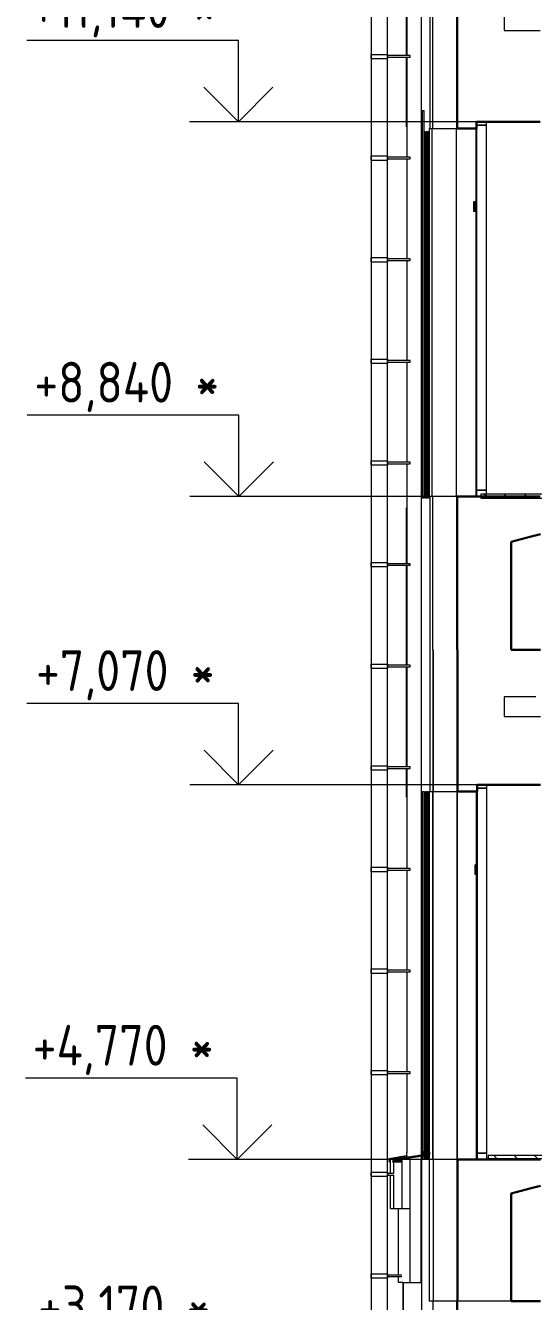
# Model space of a CAD drawing. Header units: millimetres. Extents: x -3929 to 624051, y 52832 to 514950.
# Drawn here: x 547410 to 550528, y 116645 to 124477 of the extents above; entities that cross this region are included whole.
import ezdxf

# ---------------------------------------------------------------- set-up
doc = ezdxf.new("R2010")
doc.units = ezdxf.units.MM
for name, color, linetype, lineweight in [('_ Окна', 7, 'Continuous', 9), ('Аннотация', 7, 'Continuous', 18), ('Обобщенные модели', 7, 'Continuous', 18), ('Ограждение', 7, 'Continuous', 9), ('Окна', 7, 'Continuous', 9), ('Отметки', 7, 'Continuous', 9), ('Перекрытие', 7, 'Continuous', 18), ('Стены внутренние', 7, 'Continuous', 18), ('Стены наружные', 7, 'Continuous', 18), ('Стены несущие', 7, 'Continuous', 30), ('Стены отделка', 7, 'Continuous', 30), ('Стены штриховка', 7, 'Continuous', 9), ('ШТРИХОВКА', 252, 'Continuous', 15)]:
    doc.layers.add(name, color=color, linetype=linetype, lineweight=lineweight)
doc.layers.add('Линии', color=7, linetype='Continuous', lineweight=9, true_color=0x00a600)
doc.styles.add('GOST Common_1', font='GOST_Common.ttf', dxfattribs={"width": 0.9, "height": 250})
pattern_1 = [(0, (580790.93, 121145.93), (0, 124.95), []), (315, (580790.93, 121145.93), (124.95, 0), [176.706, -176.706]), (45, (580790.93, 121145.93), (124.95, 0), [176.706, -176.706])]

# ---------------------------------------------------------------- blocks, each defined once
blk = doc.blocks.new('окно трехпол с фрамугой - 1800 и 1820х2300_h___нов_ ок15-2116718-Разрез 1-1')
at = {"layer": 'Окна', "true_color": 0x383e42}
h = blk.add_hatch(color=250, dxfattribs=at)
h.paths.add_polyline_path([(-6666.7, 4810), (-6667.4, 7030), (-6668.9, 7030), (-6668.7, 6990), (-6666.9, 6990), (-6666.9, 5340), (-6668.7, 5340), (-6668.9, 4810)])
h.paths.add_polyline_path([(-6668.7, 4870), (-6668.7, 5280), (-6666.9, 5280), (-6666.9, 4870)])
h = blk.add_hatch(color=250, dxfattribs=at)
h.paths.add_polyline_path([(-6668.7, 4870), (-6666.9, 4870), (-6666.9, 5280), (-6668.7, 5280), (-6668.7, 5055.6)])
h.paths.add_polyline_path([(-6668.7, 5340), (-6666.9, 5340), (-6666.9, 6520), (-6668.7, 6520), (-6668.7, 5342.1)])
h.paths.add_polyline_path([(-6668.7, 6580), (-6666.9, 6580), (-6666.9, 6990), (-6668.7, 6990), (-6668.7, 6583.6)])
blk.add_hatch(color=250, dxfattribs=at).paths.add_polyline_path([(-6668.9, 4770), (-6666.7, 4770), (-6666.7, 4810), (-6668.9, 4810), (-6668.9, 4807.4)])
at = {"layer": '_ Окна'}
for p, q in [((-6606.7, 7070), (-6666.7, 7070)), ((-6666.7, 7070), (-6666.7, 7050)), ((-6666.7, 7050), (-6606.7, 7050)), ((-6606.7, 7050), (-6606.7, 7070)), ((-6606.7, 4810), (-6666.7, 4810)), ((-6666.7, 4810), (-6666.7, 4770)), ((-6606.7, 4770), (-6606.7, 4810)), ((-6666.7, 4770), (-6606.7, 4770))]:
    blk.add_line(p, q, dxfattribs=at)
at = {"layer": '_ Окна', "lineweight": 18}
for p, q in [((-6606.7, 7050), (-6666.7, 7050)), ((-6666.7, 7050), (-6666.7, 4810)), ((-6606.7, 4810), (-6606.7, 7050)), ((-6666.7, 4810), (-6606.7, 4810))]:
    blk.add_line(p, q, dxfattribs=at)
at = {"layer": 'Окна'}
for p, q in [((-6666.9, 6990), (-6668.7, 6990)), ((-6668.7, 6990), (-6668.7, 6580)), ((-6666.9, 5340), (-6666.9, 6990)), ((-6668.7, 6520), (-6668.7, 5340)), ((-6666.9, 5340), (-6668.7, 5340)), ((-6666.9, 5280), (-6668.7, 5280)), ((-6668.7, 5280), (-6668.7, 4870)), ((-6666.9, 4870), (-6666.9, 5280)), ((-6668.7, 4870), (-6666.9, 4870)), ((-6666.7, 4810), (-6669.1, 4810)), ((-6666.7, 4810), (-6669.1, 4810))]:
    blk.add_line(p, q, dxfattribs=at)
blk = doc.blocks.new('окно трехпол с фрамугой - 1800 и 1820х2300_h___нов_ ок15-2116854-Разрез 1-1')
at = {"layer": 'Окна', "true_color": 0x383e42}
h = blk.add_hatch(color=250, dxfattribs=at)
h.paths.add_polyline_path([(-6671.9, 8880), (-6669.2, 8880), (-6670, 11100), (-6671.9, 11100), (-6671.6, 11060), (-6669.4, 11060), (-6669.4, 9410), (-6671.6, 9410), (-6671.9, 8890)])
h.paths.add_polyline_path([(-6671.6, 8940), (-6671.6, 9350), (-6669.4, 9350), (-6669.4, 8940)])
h = blk.add_hatch(color=250, dxfattribs=at)
h.paths.add_polyline_path([(-6671.6, 8940), (-6669.4, 8940), (-6669.4, 9350), (-6671.6, 9350), (-6671.6, 9066.6)])
h.paths.add_polyline_path([(-6671.6, 9410), (-6669.4, 9410), (-6669.4, 10590), (-6671.6, 10590), (-6671.6, 9448.6)])
h.paths.add_polyline_path([(-6671.6, 10650), (-6669.4, 10650), (-6669.4, 11060), (-6671.6, 11060), (-6671.6, 10785.6)])
blk.add_hatch(color=250, dxfattribs=at).paths.add_polyline_path([(-6671.9, 8840), (-6669.2, 8840), (-6669.2, 8880), (-6671.9, 8879.1), (-6671.9, 8875.6)])
at = {"layer": '_ Окна'}
for p, q in [((-6609.2, 11140), (-6669.2, 11140)), ((-6669.2, 11140), (-6669.2, 11120)), ((-6609.2, 11120), (-6609.2, 11140)), ((-6669.2, 11120), (-6609.2, 11120)), ((-6609.2, 8880), (-6669.2, 8880)), ((-6669.2, 8880), (-6669.2, 8840)), ((-6609.2, 8840), (-6609.2, 8880)), ((-6669.2, 8840), (-6609.2, 8840))]:
    blk.add_line(p, q, dxfattribs=at)
at = {"layer": '_ Окна', "lineweight": 18}
for p, q in [((-6609.2, 11120), (-6669.2, 11120)), ((-6669.2, 11120), (-6669.2, 8880)), ((-6609.2, 8880), (-6609.2, 11120)), ((-6669.2, 8880), (-6609.2, 8880))]:
    blk.add_line(p, q, dxfattribs=at)
at = {"layer": 'Окна'}
for p, q in [((-6669.4, 11060), (-6671.6, 11060)), ((-6671.6, 11060), (-6671.6, 10650)), ((-6669.4, 9410), (-6669.4, 11060)), ((-6671.6, 10590), (-6671.6, 9410)), ((-6669.4, 9410), (-6671.6, 9410)), ((-6669.4, 9350), (-6671.6, 9350)), ((-6671.6, 9350), (-6671.6, 8940)), ((-6669.4, 8940), (-6669.4, 9350)), ((-6671.6, 8940), (-6669.4, 8940)), ((-6669.2, 8880), (-6672, 8880)), ((-6669.2, 8880), (-6672, 8880))]:
    blk.add_line(p, q, dxfattribs=at)
blk = doc.blocks.new('Окна 130 - Окна 112-2566528-Разрез 1-1')
at = {"layer": 'Окна', "true_color": 0x383e42}
blk.add_hatch(color=250, dxfattribs=at).paths.add_polyline_path([(-6668.7, 6520), (-6666.9, 6520), (-6666.9, 6580), (-6677.3, 6580), (-6677.3, 6520)])
at = {"layer": 'Окна'}
for p, q in [((-6677.3, 6520), (-6677.3, 6580)), ((-6666.7, 6580), (-6677.3, 6580)), ((-6666.7, 6520), (-6677.3, 6520))]:
    blk.add_line(p, q, dxfattribs=at)
blk = doc.blocks.new('Окна 131 - Окна 112-2566557-Разрез 1-1')
at = {"layer": 'Окна', "true_color": 0x383e42}
blk.add_hatch(color=250, dxfattribs=at).paths.add_polyline_path([(-6686.1, 10590), (-6669.4, 10590), (-6669.4, 10650), (-6686.1, 10650), (-6686.1, 10594.6)])
at = {"layer": 'Окна'}
for p, q in [((-6686.1, 10590), (-6686.1, 10650)), ((-6669.2, 10650), (-6686.1, 10650)), ((-6669.2, 10590), (-6686.1, 10590))]:
    blk.add_line(p, q, dxfattribs=at)
blk = doc.blocks.new('Водосток - Тип 1 _карниз больше 490мм_-5161094-Разрез 1-1')
at = {"layer": 'Обобщенные модели'}
for p, q in [((-7316.5, 15284.8), (-7316.5, 313.3)), ((-7216.5, 313.3), (-7216.5, 15284.8)), ((-7318.5, 11554.4), (-7318.5, 11529.4)), ((-7318.5, 11554.4), (-7214.5, 11554.4)), ((-7318.5, 11529.4), (-7214.5, 11529.4)), ((-7076.5, 11546.9), (-7216.5, 11546.9)), ((-7216.5, 11536.9), (-7076.5, 11536.9)), ((-7214.5, 11529.4), (-7214.5, 11554.4)), ((-7318.5, 10930.6), (-7318.5, 10905.6)), ((-7318.5, 10930.6), (-7214.5, 10930.6)), ((-7318.5, 10905.6), (-7214.5, 10905.6)), ((-7076.5, 10923.1), (-7216.5, 10923.1)), ((-7216.5, 10913.1), (-7076.5, 10913.1)), ((-7214.5, 10905.6), (-7214.5, 10930.6)), ((-7318.5, 10306.8), (-7318.5, 10281.8)), ((-7318.5, 10306.8), (-7214.5, 10306.8)), ((-7318.5, 10281.8), (-7214.5, 10281.8)), ((-7076.5, 10299.3), (-7216.5, 10299.3)), ((-7216.5, 10289.3), (-7076.5, 10289.3)), ((-7214.5, 10281.8), (-7214.5, 10306.8)), ((-7318.5, 9682.9), (-7318.5, 9657.9)), ((-7318.5, 9682.9), (-7214.5, 9682.9)), ((-7318.5, 9657.9), (-7214.5, 9657.9)), ((-7076.5, 9675.4), (-7216.5, 9675.4)), ((-7216.5, 9665.4), (-7076.5, 9665.4)), ((-7214.5, 9657.9), (-7214.5, 9682.9)), ((-7318.5, 9059.1), (-7318.5, 9034.1)), ((-7318.5, 9059.1), (-7214.5, 9059.1)), ((-7318.5, 9034.1), (-7214.5, 9034.1)), ((-7076.5, 9051.6), (-7216.5, 9051.6)), ((-7216.5, 9041.6), (-7076.5, 9041.6)), ((-7214.5, 9034.1), (-7214.5, 9059.1)), ((-7318.5, 8435.3), (-7318.5, 8410.3)), ((-7318.5, 8435.3), (-7214.5, 8435.3)), ((-7318.5, 8410.3), (-7214.5, 8410.3)), ((-7076.5, 8427.8), (-7216.5, 8427.8)), ((-7216.5, 8417.8), (-7076.5, 8417.8)), ((-7214.5, 8410.3), (-7214.5, 8435.3)), ((-7318.5, 7811.5), (-7318.5, 7786.5)), ((-7318.5, 7811.5), (-7214.5, 7811.5)), ((-7318.5, 7786.5), (-7214.5, 7786.5)), ((-7076.5, 7804), (-7216.5, 7804)), ((-7216.5, 7794), (-7076.5, 7794)), ((-7214.5, 7786.5), (-7214.5, 7811.5)), ((-7318.5, 7187.7), (-7318.5, 7162.7)), ((-7318.5, 7187.7), (-7214.5, 7187.7)), ((-7318.5, 7162.7), (-7214.5, 7162.7)), ((-7076.5, 7180.2), (-7216.5, 7180.2)), ((-7216.5, 7170.2), (-7076.5, 7170.2)), ((-7214.5, 7162.7), (-7214.5, 7187.7)), ((-7318.5, 6563.9), (-7318.5, 6538.9)), ((-7318.5, 6563.9), (-7214.5, 6563.9)), ((-7318.5, 6538.9), (-7214.5, 6538.9)), ((-7076.5, 6556.4), (-7216.5, 6556.4)), ((-7216.5, 6546.4), (-7076.5, 6546.4)), ((-7214.5, 6538.9), (-7214.5, 6563.9)), ((-7318.5, 5940.1), (-7318.5, 5915.1)), ((-7318.5, 5940.1), (-7214.5, 5940.1)), ((-7318.5, 5915.1), (-7214.5, 5915.1)), ((-7076.5, 5932.6), (-7216.5, 5932.6)), ((-7216.5, 5922.6), (-7076.5, 5922.6)), ((-7214.5, 5915.1), (-7214.5, 5940.1)), ((-7318.5, 5316.3), (-7318.5, 5291.3)), ((-7318.5, 5316.3), (-7214.5, 5316.3)), ((-7318.5, 5291.3), (-7214.5, 5291.3)), ((-7076.5, 5308.8), (-7216.5, 5308.8)), ((-7216.5, 5298.8), (-7076.5, 5298.8)), ((-7214.5, 5291.3), (-7214.5, 5316.3)), ((-7318.5, 4692.4), (-7318.5, 4667.4)), ((-7318.5, 4692.4), (-7214.5, 4692.4)), ((-7318.5, 4667.4), (-7214.5, 4667.4)), ((-7178.8, 4684.9), (-7216.5, 4684.9)), ((-7216.5, 4674.9), (-7178.8, 4674.9)), ((-7214.5, 4667.4), (-7214.5, 4692.4)), ((-7318.5, 4068.6), (-7318.5, 4043.6)), ((-7318.5, 4068.6), (-7214.5, 4068.6)), ((-7318.5, 4043.6), (-7214.5, 4043.6)), ((-7128.8, 4061.1), (-7216.5, 4061.1)), ((-7216.5, 4051.1), (-7128.8, 4051.1)), ((-7214.5, 4043.6), (-7214.5, 4068.6))]:
    blk.add_line(p, q, dxfattribs=at)
for centre, start_param, end_param in [((-7076.5, 11541.9), 4.712389, 6.283185), ((-7076.5, 11541.9), 3.141593, 4.712389), ((-7076.5, 10918.1), 4.712389, 6.283185), ((-7076.5, 10918.1), 3.141593, 4.712389), ((-7076.5, 10294.3), 4.712389, 6.283185), ((-7076.5, 10294.3), 3.141593, 4.712389), ((-7076.5, 9670.4), 4.712389, 6.283185), ((-7076.5, 9670.4), 3.141593, 4.712389), ((-7076.5, 9046.6), 4.712389, 6.283185), ((-7076.5, 9046.6), 3.141593, 4.712389), ((-7076.5, 8422.8), 4.712389, 6.283185), ((-7076.5, 8422.8), 3.141593, 4.712389), ((-7076.5, 7799), 4.712389, 6.283185), ((-7076.5, 7799), 3.141593, 4.712389), ((-7076.5, 7175.2), 4.712389, 6.283185), ((-7076.5, 7175.2), 3.141593, 4.712389), ((-7076.5, 6551.4), 4.712389, 6.283185), ((-7076.5, 6551.4), 3.141593, 4.712389), ((-7076.5, 5927.6), 4.712389, 6.283185), ((-7076.5, 5927.6), 3.141593, 4.712389), ((-7076.5, 5303.8), 4.712389, 6.283185), ((-7076.5, 5303.8), 3.141593, 4.712389)]:
    blk.add_ellipse(centre, major_axis=(0, 5), ratio=0.005132, start_param=start_param, end_param=end_param, dxfattribs=at)
blk = doc.blocks.new('Ограждение - Ограждение-4648971-Разрез 1-1')
at = {"layer": 'Ограждение', "true_color": 0x373f43}
for points in [[(-7186.5, 4773.1), (-7132.1, 4773.7), (-6959.9, 4799), (-7007.9, 4799), (-7182.3, 4773.7)], [(-6957.7, 4799), (-6957.7, 4818), (-7007.9, 4818), (-7007.9, 4799)], [(-7135.3, 4754.5), (-7136.5, 4757.7), (-7186.6, 4757.7), (-7185.4, 4754.5), (-7181.5, 4754.5)], [(-7132.3, 4759.2), (-7136.3, 4773.1), (-7186.5, 4773.1), (-7181.5, 4759.2)], [(-7136.5, 4757.7), (-7135, 4759.2), (-7182.5, 4759.2), (-7186.5, 4757.7), (-7181.5, 4757.7)]]:
    blk.add_hatch(color=149, dxfattribs=at).paths.add_polyline_path(points)
at = {"layer": 'Ограждение'}
for p, q in [((-7186.5, 4773.1), (-7007.9, 4799)), ((-7007.9, 4799), (-7007.9, 4818)), ((-6957.7, 4818), (-7007.9, 4818)), ((-6957.7, 4799), (-7007.9, 4799)), ((-7136.5, 4757.7), (-7186.7, 4757.7)), ((-7185.6, 4770), (-7186.5, 4773.1)), ((-7136.3, 4773.1), (-7186.5, 4773.1)), ((-7135.3, 4754.5), (-7185.6, 4754.5)), ((-7132.3, 4759.2), (-7182.6, 4759.2)), ((-7133, 4756.5), (-7136, 4756.5)), ((-7132.6, 4755.5), (-7135.7, 4755.5)), ((-7131.1, 4758.6), (-7134, 4758.6))]:
    blk.add_line(p, q, dxfattribs=at)
at = {"layer": 'Ограждение', "lineweight": 18}
for p, q in [((-6957.7, 4799), (-7136.3, 4773.1)), ((-7135, 4772.3), (-6956.7, 4798.1)), ((-6956.7, 4818), (-6957.7, 4818)), ((-6957.7, 4818), (-6957.7, 4799)), ((-6956.7, 4798.1), (-6956.7, 4818)), ((-7132.3, 4759.2), (-7136.5, 4757.7)), ((-7136.5, 4757.7), (-7135.3, 4754.5)), ((-7136.3, 4773.1), (-7132.3, 4759.2)), ((-7135.3, 4754.5), (-7132.6, 4755.5)), ((-7135.2, 4757.1), (-7131.1, 4758.6)), ((-7134.7, 4755.8), (-7135.2, 4757.1)), ((-7131.1, 4758.6), (-7135, 4772.3)), ((-7133, 4756.5), (-7134.7, 4755.8)), ((-7132.6, 4755.5), (-7133, 4756.5))]:
    blk.add_line(p, q, dxfattribs=at)
blk = doc.blocks.new('Ограждение - Ограждение-4658284-Разрез 1-1')
at = {"layer": 'Ограждение', "true_color": 0x373f43}
blk.add_hatch(color=149, dxfattribs=at).paths.add_polyline_path([(-7202.8, 4761.3), (-7207, 4773.7), (-7097.8, 4793), (-7098.8, 4793.7), (-7208.3, 4774.4), (-7204, 4761.9)])
at = {"layer": 'Ограждение'}
for p, q in [((-7098.8, 4793.7), (-7208.3, 4774.4)), ((-7207, 4773.7), (-7097.8, 4793)), ((-7097.8, 4811.7), (-7098.8, 4811.7)), ((-7098.8, 4811.7), (-7098.8, 4793.7)), ((-7097.8, 4793), (-7097.8, 4811.7)), ((-7208.3, 4774.4), (-7204, 4761.9)), ((-7204, 4761.9), (-7208.3, 4760.5)), ((-7208.3, 4760.5), (-7207.3, 4757.6)), ((-7207.3, 4757.6), (-7204.5, 4758.6)), ((-7202.8, 4761.3), (-7207, 4773.7)), ((-7207, 4759.8), (-7202.8, 4761.3)), ((-7206.7, 4758.9), (-7207, 4759.8)), ((-7204.8, 4759.5), (-7206.7, 4758.9)), ((-7204.5, 4758.6), (-7204.8, 4759.5))]:
    blk.add_line(p, q, dxfattribs=at)
blk = doc.blocks.new('Высотные отметки - Стрелка вверх-12093-Разрез 1-1')
at = {"layer": 'Аннотация', "lineweight": 5}
for p, q in [((-8716.5, 340), (-10016.5, 340)), ((-8716.5, -160), (-8716.5, 340)), ((-8716.5, -160), (-8928.6, 52.1)), ((-8716.5, -160), (-8504.4, 52.1)), ((-8416.5, -160), (-9016.5, -160))]:
    blk.add_line(p, q, dxfattribs=at)

msp = doc.modelspace()

# ---------------------------------------------------------------- hatches: boundary and pattern name
at = {"layer": 'ШТРИХОВКА'}
h = msp.add_hatch(dxfattribs=at)
h.set_pattern_fill('FP_41', color=252, style=0, pattern_type=2)
h.set_pattern_definition(pattern_1)
h.paths.add_polyline_path([(550709.917, 121575.933), (550750.577, 121575.933), (550750.577, 121600.933), (550205.442, 121600.933), (550205.442, 121575.933), (550579.534, 121575.933)])
h = msp.add_hatch(dxfattribs=at)
h.set_pattern_fill('FP_41', color=252, style=0, pattern_type=2)
h.set_pattern_definition(pattern_1)
h.paths.add_polyline_path([(550709.917, 117515.933), (550757.768, 117515.933), (550757.768, 117540.933), (550249.202, 117540.933), (550249.202, 117515.933), (550579.534, 117515.933)])

# ---------------------------------------------------------------- linework, layer by layer
at = {"layer": 'Линии', "color": 7, "lineweight": 30}
for p, q in [((550513.805, 121339.746), (550391.761, 121307.045)), ((550571.761, 121355.275), (550513.805, 121339.746)), ((550391.761, 121307.045), (550391.761, 120645.933)), ((550391.761, 120645.933), (550571.761, 120645.933)), ((550513.805, 117339.746), (550391.761, 117307.045)), ((550571.761, 117355.275), (550513.805, 117339.746)), ((550391.761, 117307.045), (550391.761, 116645.933)), ((550391.761, 116645.933), (550571.761, 116645.933))]:
    msp.add_line(p, q, dxfattribs=at)
at = {"layer": 'Отметки', "lineweight": 5}
for p, q in [((550435.668, 123885.933), (548716.958, 123885.933)), ((550056.445, 121585.933), (548719.271, 121585.933)), ((550438.711, 119815.933), (548718.261, 119815.933)), ((550288.039, 117515.933), (548709.587, 117515.933))]:
    msp.add_line(p, q, dxfattribs=at)
at = {"layer": 'Перекрытие'}
for p, q in [((550347.926, 124580.933), (550347.926, 124445.933)), ((550347.926, 124445.933), (550569.21, 124445.933)), ((550750.577, 121600.933), (550205.442, 121600.933)), ((550205.442, 121600.933), (550205.442, 121575.933)), ((550205.442, 121575.933), (550750.577, 121575.933)), ((550542.881, 120355.933), (550347.926, 120355.933)), ((550347.926, 120355.933), (550347.926, 120235.933)), ((550347.926, 120235.933), (550571.7, 120235.933)), ((550757.768, 117540.933), (550249.202, 117540.933)), ((550249.202, 117540.933), (550249.202, 117515.933))]:
    msp.add_line(p, q, dxfattribs=at)
at = {"layer": 'Стены внутренние'}
for p, q in [((550056.445, 121585.933), (550056.445, 123845.933)), ((550176.443, 123395.933), (550176.443, 123845.933)), ((550176.443, 121585.933), (550176.443, 123335.933)), ((550059.466, 117515.933), (550059.466, 119775.933)), ((550179.464, 119325.933), (550179.464, 119775.933)), ((550179.464, 117515.933), (550179.464, 119265.933))]:
    msp.add_line(p, q, dxfattribs=at)
at = {"layer": 'Стены наружные'}
for p, q in [((549750.572, 124906.794), (549750.572, 124292.565)), ((549749.572, 124292.562), (549749.572, 124665.933)), ((549841.434, 117563.925), (549841.434, 124665.933)), ((549749.572, 123855.933), (549749.572, 124282.982)), ((549750.572, 124282.982), (549750.572, 123668.753)), ((549846.61, 121575.933), (549846.61, 123955.933)), ((549846.61, 123955.933), (549855.431, 123955.933)), ((549855.431, 123955.933), (549855.431, 121575.933)), ((549749.572, 123855.933), (549750.572, 123855.933)), ((549889.369, 121585.933), (549889.369, 123845.933)), ((549889.369, 123845.933), (549891.691, 123845.933)), ((549906.448, 121585.933), (549906.448, 123845.933)), ((549860.983, 121575.933), (549860.983, 123825.933)), ((549860.983, 123825.933), (549865.185, 123825.933)), ((549865.185, 123825.933), (549865.185, 121575.933)), ((549870.434, 121575.933), (549870.434, 123825.933)), ((549870.434, 123825.933), (549874.636, 123825.933)), ((549874.636, 123825.933), (549874.636, 121575.933)), ((549879.867, 121575.933), (549879.867, 123825.933)), ((549879.867, 123825.933), (549884.069, 123825.933)), ((549884.069, 123825.933), (549884.069, 121575.933)), ((549750.572, 123659.17), (549750.572, 123044.941)), ((549750.572, 123035.358), (549750.572, 122421.129)), ((549750.572, 122411.546), (549750.572, 121797.317)), ((549750.572, 121787.734), (549750.572, 121173.505)), ((549855.431, 121575.933), (549846.61, 121575.933)), ((549865.185, 121575.933), (549860.983, 121575.933)), ((549874.636, 121575.933), (549870.434, 121575.933)), ((549884.069, 121575.933), (549879.867, 121575.933)), ((549891.691, 121585.933), (549889.369, 121585.933)), ((549749.572, 121173.501), (549749.572, 121515.933)), ((549750.572, 121515.933), (549749.572, 121515.933)), ((549749.572, 120549.689), (549749.572, 121163.922)), ((549750.572, 121163.922), (549750.572, 120549.693)), ((549749.572, 119925.877), (549749.572, 120540.11)), ((549750.572, 120540.11), (549750.572, 119925.881)), ((549749.572, 119740.933), (549749.572, 119916.298)), ((549750.572, 119916.298), (549750.572, 119302.069)), ((549846.442, 119775.933), (549855.321, 119775.933)), ((549846.442, 117563.925), (549846.442, 119775.933)), ((549855.321, 119775.933), (549855.321, 117563.925)), ((549861.116, 119775.933), (549865.221, 119775.933)), ((549861.116, 117563.925), (549861.116, 119775.933)), ((549865.221, 119775.933), (549865.221, 117563.925)), ((549870.54, 119775.933), (549874.646, 119775.933)), ((549870.54, 117563.925), (549870.54, 119775.933)), ((549874.646, 119775.933), (549874.646, 117563.925)), ((549879.922, 119775.933), (549884.028, 119775.933)), ((549879.922, 117563.925), (549879.922, 119775.933)), ((549884.028, 119775.933), (549884.028, 117563.925)), ((549889.468, 119775.933), (549891.691, 119775.933)), ((549889.468, 117563.925), (549889.468, 119775.933)), ((549909.468, 117515.933), (549909.468, 119775.933)), ((549909.468, 119775.933), (549909.468, 117515.933)), ((550059.466, 119775.933), (550059.466, 117515.933)), ((549749.572, 119740.933), (549750.572, 119740.933)), ((549750.572, 119292.485), (549750.572, 118678.257)), ((549750.572, 118668.673), (549750.572, 118054.445)), ((549750.572, 118044.861), (549750.572, 117557.644)), ((549650.572, 117430.709), (549650.572, 117515.933)), ((549662.883, 117515.933), (549650.572, 117515.933)), ((549669.425, 117500.478), (549669.425, 117430.709)), ((549719.321, 117515.933), (549713.84, 117515.933)), ((549750.572, 117538.933), (549750.572, 117531.918)), ((549750.572, 117523.839), (549750.572, 117515.933)), ((549840.475, 117515.933), (549839.293, 117515.933)), ((549841.434, 117515.933), (549841.434, 117536.789)), ((549846.442, 117515.933), (549846.442, 117537.515)), ((549855.321, 117538.801), (549855.321, 117515.933)), ((549861.116, 117515.933), (549861.116, 117539.64)), ((549865.221, 117540.235), (549865.221, 117515.933)), ((549870.54, 117515.933), (549870.54, 117541.006)), ((549874.646, 117541.6), (549874.646, 117515.933)), ((549879.922, 117515.933), (549879.922, 117542.365)), ((549884.028, 117542.96), (549884.028, 117515.933)), ((549889.468, 117515.933), (549889.468, 117543.748)), ((549909.468, 117515.933), (549890.476, 117515.933)), ((549911.691, 117515.933), (549909.468, 117515.933)), ((549650.572, 117215.933), (549650.572, 117421.116)), ((549669.425, 117421.183), (549669.425, 117215.933)), ((549650.572, 117215.933), (549719.321, 117215.933)), ((549700.572, 116806.897), (549700.572, 117215.933)), ((549700.572, 116760.933), (549700.572, 116797.237)), ((549726.753, 116760.933), (549700.572, 116760.933)), ((549726.753, 116760.933), (549727.517, 115915.933)), ((549729.262, 115915.933), (549730.026, 116760.933)), ((549730.026, 116760.933), (549769.292, 116760.933))]:
    msp.add_line(p, q, dxfattribs=at)
at = {"layer": 'Стены несущие', "lineweight": 30}
for p, q in [((550059.201, 124645.933), (550059.201, 123845.933)), ((550059.201, 123845.933), (550179.203, 123845.933)), ((550179.203, 123845.933), (550179.203, 123885.933)), ((550179.203, 123885.933), (550569.21, 123885.933)), ((550569.21, 121585.933), (550059.201, 121585.933)), ((550059.201, 121585.933), (550059.201, 120645.933)), ((550061.693, 120645.933), (550059.201, 120645.933)), ((550061.693, 120645.933), (550061.693, 119775.933)), ((550061.693, 119775.933), (550061.693, 120645.933)), ((550061.693, 119775.933), (550181.695, 119775.933)), ((550181.695, 119775.933), (550181.695, 119815.933)), ((550181.695, 119815.933), (550571.7, 119815.933)), ((550571.7, 117515.933), (550061.693, 117515.933)), ((550061.693, 117515.933), (550061.693, 116645.933)), ((550061.693, 116645.933), (550061.693, 117515.933)), ((550061.693, 116645.933), (550060.479, 116645.933)), ((550060.479, 116645.933), (550060.479, 115865.933))]:
    msp.add_line(p, q, dxfattribs=at)
at = {"layer": 'Стены отделка', "lineweight": 18}
for p, q in [((549891.691, 125505.933), (549891.691, 123845.933)), ((549891.691, 123845.933), (550059.201, 123845.933)), ((550059.201, 121585.933), (549891.691, 121585.933)), ((549891.691, 121585.933), (549891.691, 119775.933)), ((549891.691, 119775.933), (549911.691, 119775.933)), ((549911.691, 119775.933), (550061.693, 119775.933)), ((549719.321, 117515.933), (549719.321, 117215.933)), ((549769.321, 117515.933), (549719.321, 117515.933)), ((549769.292, 117515.933), (549769.292, 116760.933)), ((549839.293, 117515.933), (549769.292, 117515.933)), ((549839.293, 116760.933), (549839.293, 117515.933)), ((549840.475, 117515.933), (549840.475, 116440.394)), ((549890.476, 117515.933), (549840.475, 117515.933)), ((549890.476, 116645.933), (549890.476, 117515.933)), ((550061.693, 117515.933), (549911.691, 117515.933)), ((549911.691, 117515.933), (549911.691, 116645.933)), ((549719.321, 117215.933), (549769.321, 117215.933)), ((549769.292, 116760.933), (549839.293, 116760.933)), ((550060.479, 116645.933), (549890.476, 116645.933)), ((549910.476, 116645.933), (549910.476, 115865.933))]:
    msp.add_line(p, q, dxfattribs=at)
at = {"layer": 'Стены штриховка'}
for p, q in [((549909.198, 124645.933), (549909.198, 123845.933)), ((549909.198, 121585.933), (549909.198, 120645.933)), ((549909.198, 120645.933), (549911.691, 120645.933)), ((549911.691, 120645.933), (549911.691, 119775.933)), ((549911.691, 119775.933), (549911.691, 120645.933)), ((550391.761, 116645.933), (550061.693, 116645.933))]:
    msp.add_line(p, q, dxfattribs=at)

# ---------------------------------------------------------------- block references
at = {"layer": 'Обобщенные модели'}
msp.add_blockref('Водосток - Тип 1 _карниз больше 490мм_-5161094-Разрез 1-1', (556848.36, 112745.933), dxfattribs=at)
at = {"layer": 'Ограждение'}
for name in ['Ограждение - Ограждение-4658284-Разрез 1-1', 'Ограждение - Ограждение-4648971-Разрез 1-1']:
    msp.add_blockref(name, (556848.36, 112745.933), dxfattribs=at)
at = {"layer": 'Окна'}
for name in ['окно трехпол с фрамугой - 1800 и 1820х2300_h___нов_ ок15-2116854-Разрез 1-1', 'Окна 131 - Окна 112-2566557-Разрез 1-1', 'окно трехпол с фрамугой - 1800 и 1820х2300_h___нов_ ок15-2116718-Разрез 1-1', 'Окна 130 - Окна 112-2566528-Разрез 1-1']:
    msp.add_blockref(name, (556848.36, 112745.933), dxfattribs=at)
at = {"layer": 'Отметки', "lineweight": 5}
for p in [(557433.445, 124045.933), (557435.759, 121745.933), (557434.748, 119975.933), (557426.075, 117675.933)]:
    msp.add_blockref('Высотные отметки - Стрелка вверх-12093-Разрез 1-1', p, dxfattribs=at)

# ---------------------------------------------------------------- texts
at = {"layer": 'Отметки', "lineweight": 20, "char_height": 250, "attachment_point": 1, "line_spacing_factor": 1.022761, "style": 'GOST Common_1'}
for s, insert, width in [('+11,140 *', (547447.485, 124712.64), 1366.73497), ('+8,840 *', (547463.626, 122412.64), 1333.54714), ('+7,070 *', (547473.93, 120642.64), 1306.39347), ('+4,770 *', (547453.942, 118342.64), 1333.54714), ('+3,170 *', (547486.795, 116742.64), 1255.10319)]:
    msp.add_mtext(s, dxfattribs=dict(at, insert=insert, width=width))

doc.saveas('drawing.dxf')
